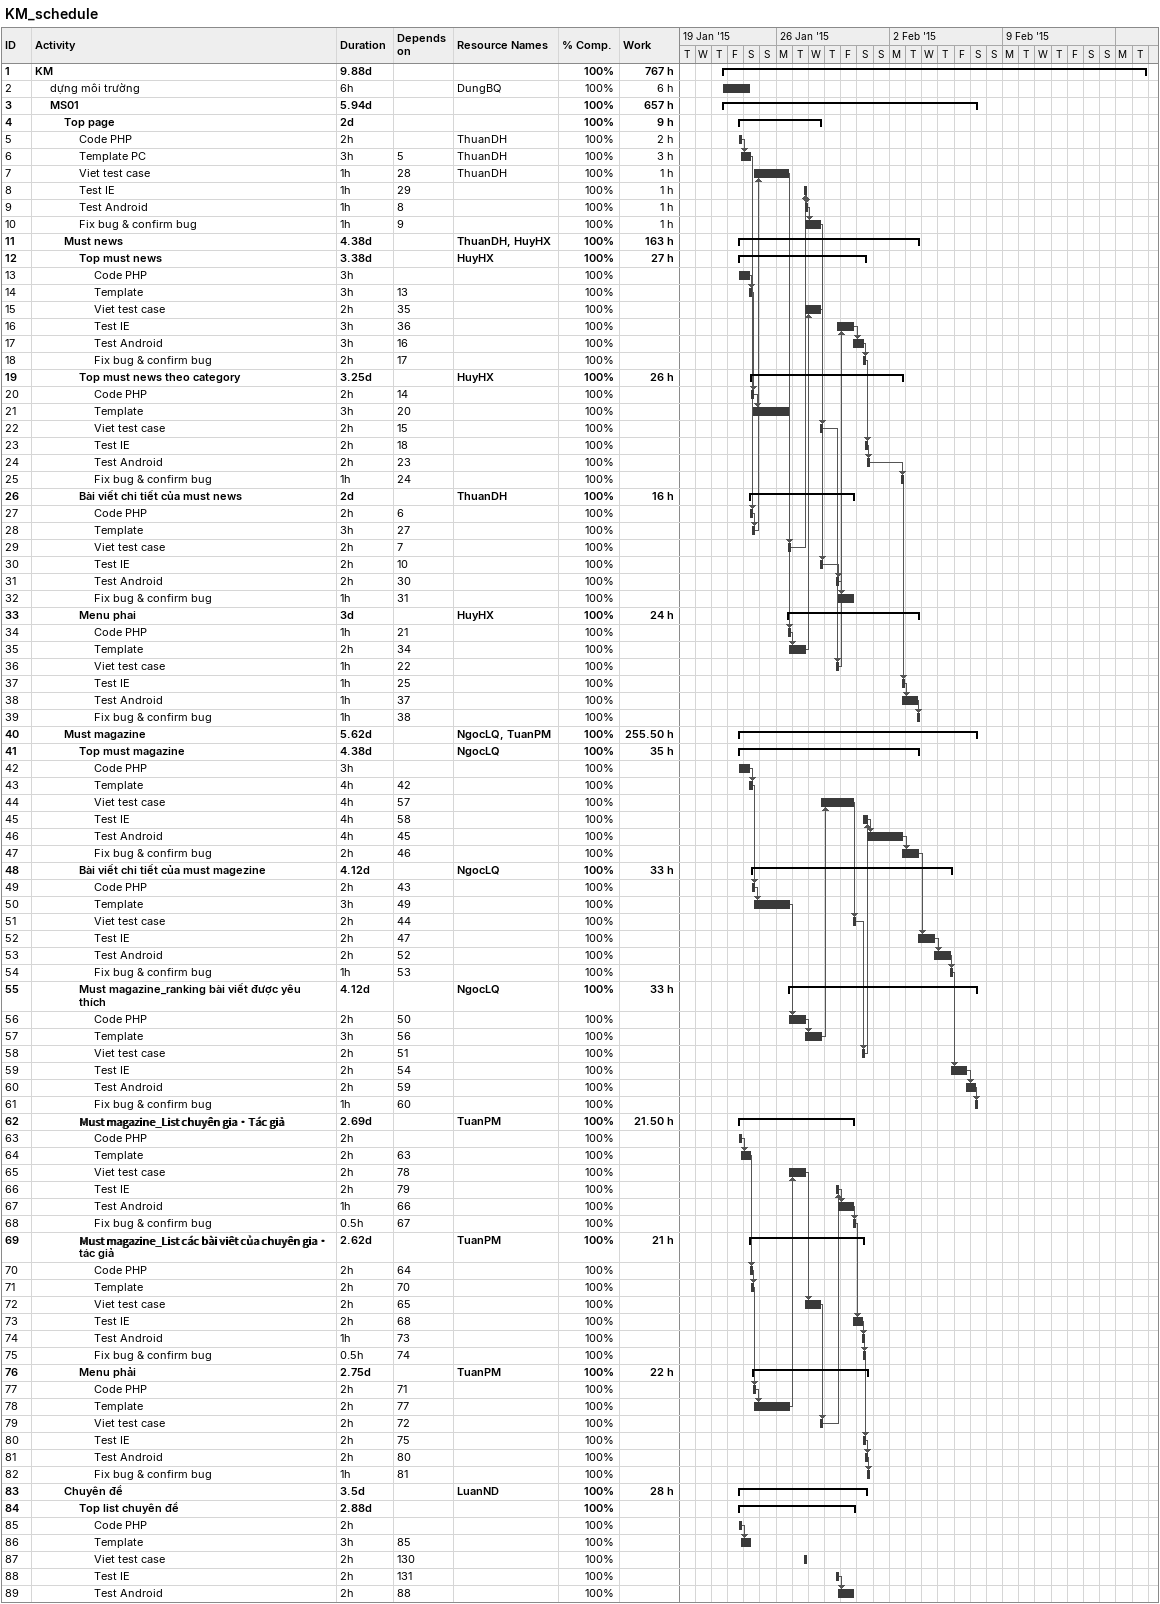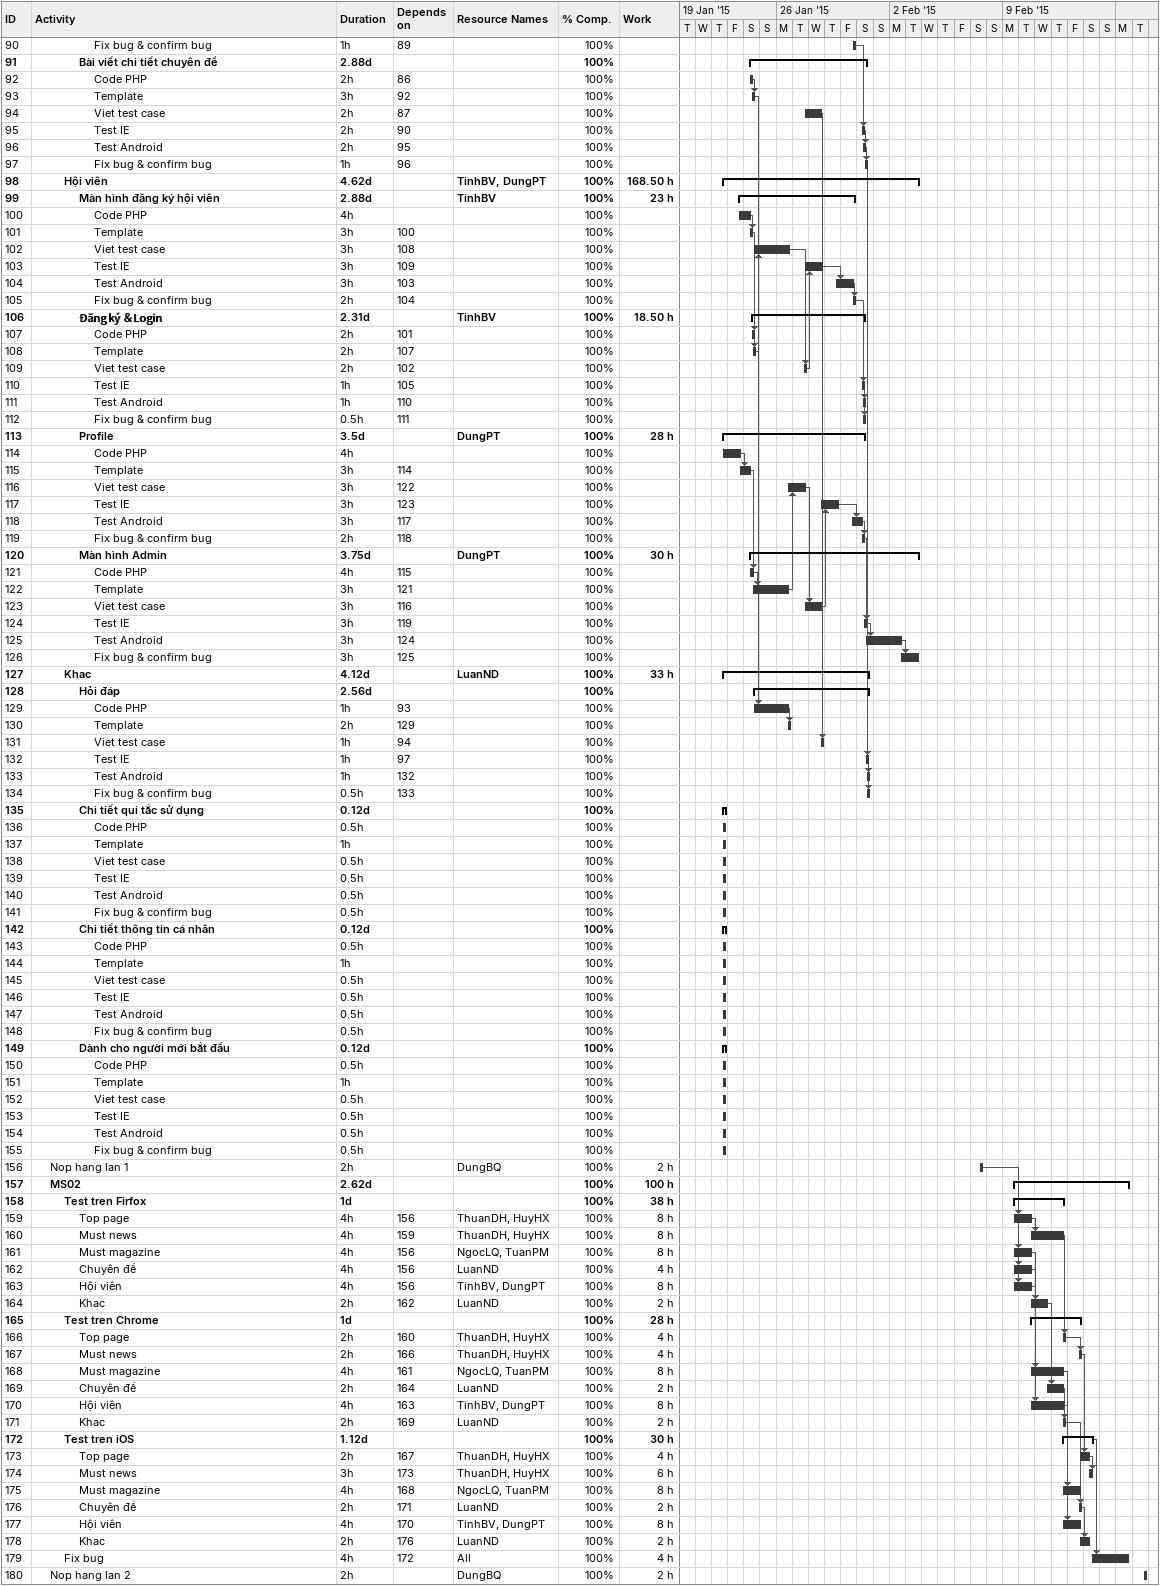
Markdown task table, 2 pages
KM_schedule

| ID | Level | Task | Duration | Start | Finish | Predecessors | Resources | % complete | Work (h) |
|---|---|---|---|---|---|---|---|---|---|
| 1 | 1 | **KM** | 9.88d | 2015-01-22 | 2015-02-17 |  |  | 100 | 767 |
| 2 | 2 | dựng môi trường | 6h | 2015-01-22 | 2015-01-24 |  | DungBQ | 100 | 6 |
| 3 | 2 | **MS01** | 5.94d | 2015-01-22 | 2015-02-07 |  |  | 100 | 657 |
| 4 | 3 | **Top page** | 2d | 2015-01-23 | 2015-01-28 |  |  | 100 | 9 |
| 5 | 4 | Code PHP | 2h | 2015-01-23 | 2015-01-23 |  | ThuanDH | 100 | 2 |
| 6 | 4 | Template PC | 3h | 2015-01-23 | 2015-01-24 | 5 | ThuanDH | 100 | 3 |
| 7 | 4 | Viet test case | 1h | 2015-01-24 | 2015-01-26 | 28 | ThuanDH | 100 | 1 |
| 8 | 4 | Test IE | 1h | 2015-01-27 | 2015-01-27 | 29 |  | 100 | 1 |
| 9 | 4 | Test Android | 1h | 2015-01-27 | 2015-01-27 | 8 |  | 100 | 1 |
| 10 | 4 | Fix bug & confirm bug | 1h | 2015-01-27 | 2015-01-28 | 9 |  | 100 | 1 |
| 11 | 3 | **Must news** | 4.38d | 2015-01-23 | 2015-02-03 |  | ThuanDH, HuyHX | 100 | 163 |
| 12 | 4 | **Top must news** | 3.38d | 2015-01-23 | 2015-01-31 |  | HuyHX | 100 | 27 |
| 13 | 5 | Code PHP | 3h | 2015-01-23 | 2015-01-24 |  |  | 100 |  |
| 14 | 5 | Template | 3h | 2015-01-24 | 2015-01-24 | 13 |  | 100 |  |
| 15 | 5 | Viet test case | 2h | 2015-01-27 | 2015-01-28 | 35 |  | 100 |  |
| 16 | 5 | Test IE | 3h | 2015-01-29 | 2015-01-30 | 36 |  | 100 |  |
| 17 | 5 | Test Android | 3h | 2015-01-30 | 2015-01-31 | 16 |  | 100 |  |
| 18 | 5 | Fix bug & confirm bug | 2h | 2015-01-31 | 2015-01-31 | 17 |  | 100 |  |
| 19 | 4 | **Top must news theo category** | 3.25d | 2015-01-24 | 2015-02-02 |  | HuyHX | 100 | 26 |
| 20 | 5 | Code PHP | 2h | 2015-01-24 | 2015-01-24 | 14 |  | 100 |  |
| 21 | 5 | Template | 3h | 2015-01-24 | 2015-01-26 | 20 |  | 100 |  |
| 22 | 5 | Viet test case | 2h | 2015-01-28 | 2015-01-28 | 15 |  | 100 |  |
| 23 | 5 | Test IE | 2h | 2015-01-31 | 2015-01-31 | 18 |  | 100 |  |
| 24 | 5 | Test Android | 2h | 2015-01-31 | 2015-01-31 | 23 |  | 100 |  |
| 25 | 5 | Fix bug & confirm bug | 1h | 2015-02-02 | 2015-02-02 | 24 |  | 100 |  |
| 26 | 4 | **Bài viết chi tiết của must news** | 2d | 2015-01-24 | 2015-01-30 |  | ThuanDH | 100 | 16 |
| 27 | 5 | Code PHP | 2h | 2015-01-24 | 2015-01-24 | 6 |  | 100 |  |
| 28 | 5 | Template | 3h | 2015-01-24 | 2015-01-24 | 27 |  | 100 |  |
| 29 | 5 | Viet test case | 2h | 2015-01-26 | 2015-01-26 | 7 |  | 100 |  |
| 30 | 5 | Test IE | 2h | 2015-01-28 | 2015-01-28 | 10 |  | 100 |  |
| 31 | 5 | Test Android | 2h | 2015-01-29 | 2015-01-29 | 30 |  | 100 |  |
| 32 | 5 | Fix bug & confirm bug | 1h | 2015-01-29 | 2015-01-30 | 31 |  | 100 |  |
| 33 | 4 | **Menu phai** | 3d | 2015-01-26 | 2015-02-03 |  | HuyHX | 100 | 24 |
| 34 | 5 | Code PHP | 1h | 2015-01-26 | 2015-01-26 | 21 |  | 100 |  |
| 35 | 5 | Template | 2h | 2015-01-26 | 2015-01-27 | 34 |  | 100 |  |
| 36 | 5 | Viet test case | 1h | 2015-01-29 | 2015-01-29 | 22 |  | 100 |  |
| 37 | 5 | Test IE | 1h | 2015-02-02 | 2015-02-02 | 25 |  | 100 |  |
| 38 | 5 | Test Android | 1h | 2015-02-02 | 2015-02-03 | 37 |  | 100 |  |
| 39 | 5 | Fix bug & confirm bug | 1h | 2015-02-03 | 2015-02-03 | 38 |  | 100 |  |
| 40 | 3 | **Must magazine** | 5.62d | 2015-01-23 | 2015-02-07 |  | NgocLQ, TuanPM | 100 | 255.50 |
| 41 | 4 | **Top must magazine** | 4.38d | 2015-01-23 | 2015-02-03 |  | NgocLQ | 100 | 35 |
| 42 | 5 | Code PHP | 3h | 2015-01-23 | 2015-01-24 |  |  | 100 |  |
| 43 | 5 | Template | 4h | 2015-01-24 | 2015-01-24 | 42 |  | 100 |  |
| 44 | 5 | Viet test case | 4h | 2015-01-28 | 2015-01-30 | 57 |  | 100 |  |
| 45 | 5 | Test IE | 4h | 2015-01-31 | 2015-01-31 | 58 |  | 100 |  |
| 46 | 5 | Test Android | 4h | 2015-01-31 | 2015-02-02 | 45 |  | 100 |  |
| 47 | 5 | Fix bug & confirm bug | 2h | 2015-02-02 | 2015-02-03 | 46 |  | 100 |  |
| 48 | 4 | **Bài viết chi tiết của must magezine** | 4.12d | 2015-01-24 | 2015-02-05 |  | NgocLQ | 100 | 33 |
| 49 | 5 | Code PHP | 2h | 2015-01-24 | 2015-01-24 | 43 |  | 100 |  |
| 50 | 5 | Template | 3h | 2015-01-24 | 2015-01-26 | 49 |  | 100 |  |
| 51 | 5 | Viet test case | 2h | 2015-01-30 | 2015-01-30 | 44 |  | 100 |  |
| 52 | 5 | Test IE | 2h | 2015-02-03 | 2015-02-04 | 47 |  | 100 |  |
| 53 | 5 | Test Android | 2h | 2015-02-04 | 2015-02-05 | 52 |  | 100 |  |
| 54 | 5 | Fix bug & confirm bug | 1h | 2015-02-05 | 2015-02-05 | 53 |  | 100 |  |
| 55 | 4 | **Must magazine_ranking bài viết được yêu thích** | 4.12d | 2015-01-26 | 2015-02-07 |  | NgocLQ | 100 | 33 |
| 56 | 5 | Code PHP | 2h | 2015-01-26 | 2015-01-27 | 50 |  | 100 |  |
| 57 | 5 | Template | 3h | 2015-01-27 | 2015-01-28 | 56 |  | 100 |  |
| 58 | 5 | Viet test case | 2h | 2015-01-31 | 2015-01-31 | 51 |  | 100 |  |
| 59 | 5 | Test IE | 2h | 2015-02-05 | 2015-02-06 | 54 |  | 100 |  |
| 60 | 5 | Test Android | 2h | 2015-02-06 | 2015-02-07 | 59 |  | 100 |  |
| 61 | 5 | Fix bug & confirm bug | 1h | 2015-02-07 | 2015-02-07 | 60 |  | 100 |  |
| 62 | 4 | **Must magazine_List chuyên gia・Tác giả** | 2.69d | 2015-01-23 | 2015-01-30 |  | TuanPM | 100 | 21.50 |
| 63 | 5 | Code PHP | 2h | 2015-01-23 | 2015-01-23 |  |  | 100 |  |
| 64 | 5 | Template | 2h | 2015-01-23 | 2015-01-24 | 63 |  | 100 |  |
| 65 | 5 | Viet test case | 2h | 2015-01-26 | 2015-01-27 | 78 |  | 100 |  |
| 66 | 5 | Test IE | 2h | 2015-01-29 | 2015-01-29 | 79 |  | 100 |  |
| 67 | 5 | Test Android | 1h | 2015-01-29 | 2015-01-30 | 66 |  | 100 |  |
| 68 | 5 | Fix bug & confirm bug | 0.5h | 2015-01-30 | 2015-01-30 | 67 |  | 100 |  |
| 69 | 4 | **Must magazine_List các bài viêt của chuyên gia・tác giả** | 2.62d | 2015-01-24 | 2015-01-31 |  | TuanPM | 100 | 21 |
| 70 | 5 | Code PHP | 2h | 2015-01-24 | 2015-01-24 | 64 |  | 100 |  |
| 71 | 5 | Template | 2h | 2015-01-24 | 2015-01-24 | 70 |  | 100 |  |
| 72 | 5 | Viet test case | 2h | 2015-01-27 | 2015-01-28 | 65 |  | 100 |  |
| 73 | 5 | Test IE | 2h | 2015-01-30 | 2015-01-31 | 68 |  | 100 |  |
| 74 | 5 | Test Android | 1h | 2015-01-31 | 2015-01-31 | 73 |  | 100 |  |
| 75 | 5 | Fix bug & confirm bug | 0.5h | 2015-01-31 | 2015-01-31 | 74 |  | 100 |  |
| 76 | 4 | **Menu phải** | 2.75d | 2015-01-24 | 2015-01-31 |  | TuanPM | 100 | 22 |
| 77 | 5 | Code PHP | 2h | 2015-01-24 | 2015-01-24 | 71 |  | 100 |  |
| 78 | 5 | Template | 2h | 2015-01-24 | 2015-01-26 | 77 |  | 100 |  |
| 79 | 5 | Viet test case | 2h | 2015-01-28 | 2015-01-28 | 72 |  | 100 |  |
| 80 | 5 | Test IE | 2h | 2015-01-31 | 2015-01-31 | 75 |  | 100 |  |
| 81 | 5 | Test Android | 2h | 2015-01-31 | 2015-01-31 | 80 |  | 100 |  |
| 82 | 5 | Fix bug & confirm bug | 1h | 2015-01-31 | 2015-01-31 | 81 |  | 100 |  |
| 83 | 3 | **Chuyên đề** | 3.5d | 2015-01-23 | 2015-01-31 |  | LuanND | 100 | 28 |
| 84 | 4 | **Top list chuyên đề** | 2.88d | 2015-01-23 | 2015-01-30 |  |  | 100 |  |
| 85 | 5 | Code PHP | 2h | 2015-01-23 | 2015-01-23 |  |  | 100 |  |
| 86 | 5 | Template | 3h | 2015-01-23 | 2015-01-24 | 85 |  | 100 |  |
| 87 | 5 | Viet test case | 2h | 2015-01-27 | 2015-01-27 | 130 |  | 100 |  |
| 88 | 5 | Test IE | 2h | 2015-01-29 | 2015-01-29 | 131 |  | 100 |  |
| 89 | 5 | Test Android | 2h | 2015-01-29 | 2015-01-30 | 88 |  | 100 |  |
| 90 | 5 | Fix bug & confirm bug | 1h | 2015-01-30 | 2015-01-30 | 89 |  | 100 |  |
| 91 | 4 | **Bài viết chi tiết chuyên đề** | 2.88d | 2015-01-24 | 2015-01-31 |  |  | 100 |  |
| 92 | 5 | Code PHP | 2h | 2015-01-24 | 2015-01-24 | 86 |  | 100 |  |
| 93 | 5 | Template | 3h | 2015-01-24 | 2015-01-24 | 92 |  | 100 |  |
| 94 | 5 | Viet test case | 2h | 2015-01-27 | 2015-01-28 | 87 |  | 100 |  |
| 95 | 5 | Test IE | 2h | 2015-01-31 | 2015-01-31 | 90 |  | 100 |  |
| 96 | 5 | Test Android | 2h | 2015-01-31 | 2015-01-31 | 95 |  | 100 |  |
| 97 | 5 | Fix bug & confirm bug | 1h | 2015-01-31 | 2015-01-31 | 96 |  | 100 |  |
| 98 | 3 | **Hội viên** | 4.62d | 2015-01-22 | 2015-02-03 |  | TinhBV, DungPT | 100 | 168.50 |
| 99 | 4 | **Màn hình đăng ký hội viên** | 2.88d | 2015-01-23 | 2015-01-30 |  | TinhBV | 100 | 23 |
| 100 | 5 | Code PHP | 4h | 2015-01-23 | 2015-01-24 |  |  | 100 |  |
| 101 | 5 | Template | 3h | 2015-01-24 | 2015-01-24 | 100 |  | 100 |  |
| 102 | 5 | Viet test case | 3h | 2015-01-24 | 2015-01-26 | 108 |  | 100 |  |
| 103 | 5 | Test IE | 3h | 2015-01-27 | 2015-01-28 | 109 |  | 100 |  |
| 104 | 5 | Test Android | 3h | 2015-01-29 | 2015-01-30 | 103 |  | 100 |  |
| 105 | 5 | Fix bug & confirm bug | 2h | 2015-01-30 | 2015-01-30 | 104 |  | 100 |  |
| 106 | 4 | **Đăng ký ＆Login** | 2.31d | 2015-01-24 | 2015-01-31 |  | TinhBV | 100 | 18.50 |
| 107 | 5 | Code PHP | 2h | 2015-01-24 | 2015-01-24 | 101 |  | 100 |  |
| 108 | 5 | Template | 2h | 2015-01-24 | 2015-01-24 | 107 |  | 100 |  |
| 109 | 5 | Viet test case | 2h | 2015-01-27 | 2015-01-27 | 102 |  | 100 |  |
| 110 | 5 | Test IE | 1h | 2015-01-31 | 2015-01-31 | 105 |  | 100 |  |
| 111 | 5 | Test Android | 1h | 2015-01-31 | 2015-01-31 | 110 |  | 100 |  |
| 112 | 5 | Fix bug & confirm bug | 0.5h | 2015-01-31 | 2015-01-31 | 111 |  | 100 |  |
| 113 | 4 | **Profile** | 3.5d | 2015-01-22 | 2015-01-31 |  | DungPT | 100 | 28 |
| 114 | 5 | Code PHP | 4h | 2015-01-22 | 2015-01-23 |  |  | 100 |  |
| 115 | 5 | Template | 3h | 2015-01-23 | 2015-01-24 | 114 |  | 100 |  |
| 116 | 5 | Viet test case | 3h | 2015-01-26 | 2015-01-27 | 122 |  | 100 |  |
| 117 | 5 | Test IE | 3h | 2015-01-28 | 2015-01-29 | 123 |  | 100 |  |
| 118 | 5 | Test Android | 3h | 2015-01-30 | 2015-01-31 | 117 |  | 100 |  |
| 119 | 5 | Fix bug & confirm bug | 2h | 2015-01-31 | 2015-01-31 | 118 |  | 100 |  |
| 120 | 4 | **Màn hình Admin** | 3.75d | 2015-01-24 | 2015-02-03 |  | DungPT | 100 | 30 |
| 121 | 5 | Code PHP | 4h | 2015-01-24 | 2015-01-24 | 115 |  | 100 |  |
| 122 | 5 | Template | 3h | 2015-01-24 | 2015-01-26 | 121 |  | 100 |  |
| 123 | 5 | Viet test case | 3h | 2015-01-27 | 2015-01-28 | 116 |  | 100 |  |
| 124 | 5 | Test IE | 3h | 2015-01-31 | 2015-01-31 | 119 |  | 100 |  |
| 125 | 5 | Test Android | 3h | 2015-01-31 | 2015-02-02 | 124 |  | 100 |  |
| 126 | 5 | Fix bug & confirm bug | 3h | 2015-02-02 | 2015-02-03 | 125 |  | 100 |  |
| 127 | 3 | **Khac** | 4.12d | 2015-01-22 | 2015-01-31 |  | LuanND | 100 | 33 |
| 128 | 4 | **Hỏi đáp** | 2.56d | 2015-01-24 | 2015-01-31 |  |  | 100 |  |
| 129 | 5 | Code PHP | 1h | 2015-01-24 | 2015-01-26 | 93 |  | 100 |  |
| 130 | 5 | Template | 2h | 2015-01-26 | 2015-01-26 | 129 |  | 100 |  |
| 131 | 5 | Viet test case | 1h | 2015-01-28 | 2015-01-28 | 94 |  | 100 |  |
| 132 | 5 | Test IE | 1h | 2015-01-31 | 2015-01-31 | 97 |  | 100 |  |
| 133 | 5 | Test Android | 1h | 2015-01-31 | 2015-01-31 | 132 |  | 100 |  |
| 134 | 5 | Fix bug & confirm bug | 0.5h | 2015-01-31 | 2015-01-31 | 133 |  | 100 |  |
| 135 | 4 | **Chi tiết qui tắc sử dụng** | 0.12d | 2015-01-22 | 2015-01-22 |  |  | 100 |  |
| 136 | 5 | Code PHP | 0.5h | 2015-01-22 | 2015-01-22 |  |  | 100 |  |
| 137 | 5 | Template | 1h | 2015-01-22 | 2015-01-22 |  |  | 100 |  |
| 138 | 5 | Viet test case | 0.5h | 2015-01-22 | 2015-01-22 |  |  | 100 |  |
| 139 | 5 | Test IE | 0.5h | 2015-01-22 | 2015-01-22 |  |  | 100 |  |
| 140 | 5 | Test Android | 0.5h | 2015-01-22 | 2015-01-22 |  |  | 100 |  |
| 141 | 5 | Fix bug & confirm bug | 0.5h | 2015-01-22 | 2015-01-22 |  |  | 100 |  |
| 142 | 4 | **Chi tiết thông tin cá nhân** | 0.12d | 2015-01-22 | 2015-01-22 |  |  | 100 |  |
| 143 | 5 | Code PHP | 0.5h | 2015-01-22 | 2015-01-22 |  |  | 100 |  |
| 144 | 5 | Template | 1h | 2015-01-22 | 2015-01-22 |  |  | 100 |  |
| 145 | 5 | Viet test case | 0.5h | 2015-01-22 | 2015-01-22 |  |  | 100 |  |
| 146 | 5 | Test IE | 0.5h | 2015-01-22 | 2015-01-22 |  |  | 100 |  |
| 147 | 5 | Test Android | 0.5h | 2015-01-22 | 2015-01-22 |  |  | 100 |  |
| 148 | 5 | Fix bug & confirm bug | 0.5h | 2015-01-22 | 2015-01-22 |  |  | 100 |  |
| 149 | 4 | **Dành cho người mới bắt đầu** | 0.12d | 2015-01-22 | 2015-01-22 |  |  | 100 |  |
| 150 | 5 | Code PHP | 0.5h | 2015-01-22 | 2015-01-22 |  |  | 100 |  |
| 151 | 5 | Template | 1h | 2015-01-22 | 2015-01-22 |  |  | 100 |  |
| 152 | 5 | Viet test case | 0.5h | 2015-01-22 | 2015-01-22 |  |  | 100 |  |
| 153 | 5 | Test IE | 0.5h | 2015-01-22 | 2015-01-22 |  |  | 100 |  |
| 154 | 5 | Test Android | 0.5h | 2015-01-22 | 2015-01-22 |  |  | 100 |  |
| 155 | 5 | Fix bug & confirm bug | 0.5h | 2015-01-22 | 2015-01-22 |  |  | 100 |  |
| 156 | 2 | Nop hang lan 1 | 2h | 2015-02-07 | 2015-02-07 |  | DungBQ | 100 | 2 |
| 157 | 2 | **MS02** | 2.62d | 2015-02-09 | 2015-02-16 |  |  | 100 | 100 |
| 158 | 3 | **Test tren Firfox** | 1d | 2015-02-09 | 2015-02-12 |  |  | 100 | 38 |
| 159 | 4 | Top page | 4h | 2015-02-09 | 2015-02-10 | 156 | ThuanDH, HuyHX | 100 | 8 |
| 160 | 4 | Must news | 4h | 2015-02-10 | 2015-02-12 | 159 | ThuanDH, HuyHX | 100 | 8 |
| 161 | 4 | Must magazine | 4h | 2015-02-09 | 2015-02-10 | 156 | NgocLQ, TuanPM | 100 | 8 |
| 162 | 4 | Chuyên đề | 4h | 2015-02-09 | 2015-02-10 | 156 | LuanND | 100 | 4 |
| 163 | 4 | Hội viên | 4h | 2015-02-09 | 2015-02-10 | 156 | TinhBV, DungPT | 100 | 8 |
| 164 | 4 | Khac | 2h | 2015-02-10 | 2015-02-11 | 162 | LuanND | 100 | 2 |
| 165 | 3 | **Test tren Chrome** | 1d | 2015-02-10 | 2015-02-13 |  |  | 100 | 28 |
| 166 | 4 | Top page | 2h | 2015-02-12 | 2015-02-12 | 160 | ThuanDH, HuyHX | 100 | 4 |
| 167 | 4 | Must news | 2h | 2015-02-13 | 2015-02-13 | 166 | ThuanDH, HuyHX | 100 | 4 |
| 168 | 4 | Must magazine | 4h | 2015-02-10 | 2015-02-12 | 161 | NgocLQ, TuanPM | 100 | 8 |
| 169 | 4 | Chuyên đề | 2h | 2015-02-11 | 2015-02-12 | 164 | LuanND | 100 | 2 |
| 170 | 4 | Hội viên | 4h | 2015-02-10 | 2015-02-12 | 163 | TinhBV, DungPT | 100 | 8 |
| 171 | 4 | Khac | 2h | 2015-02-12 | 2015-02-12 | 169 | LuanND | 100 | 2 |
| 172 | 3 | **Test tren iOS** | 1.12d | 2015-02-12 | 2015-02-14 |  |  | 100 | 30 |
| 173 | 4 | Top page | 2h | 2015-02-13 | 2015-02-14 | 167 | ThuanDH, HuyHX | 100 | 4 |
| 174 | 4 | Must news | 3h | 2015-02-14 | 2015-02-14 | 173 | ThuanDH, HuyHX | 100 | 6 |
| 175 | 4 | Must magazine | 4h | 2015-02-12 | 2015-02-13 | 168 | NgocLQ, TuanPM | 100 | 8 |
| 176 | 4 | Chuyên đề | 2h | 2015-02-13 | 2015-02-13 | 171 | LuanND | 100 | 2 |
| 177 | 4 | Hội viên | 4h | 2015-02-12 | 2015-02-13 | 170 | TinhBV, DungPT | 100 | 8 |
| 178 | 4 | Khac | 2h | 2015-02-13 | 2015-02-14 | 176 | LuanND | 100 | 2 |
| 179 | 3 | Fix bug | 4h | 2015-02-14 | 2015-02-16 | 172 | All | 100 | 4 |
| 180 | 2 | Nop hang lan 2 | 2h | 2015-02-17 | 2015-02-17 |  | DungBQ | 100 | 2 |
